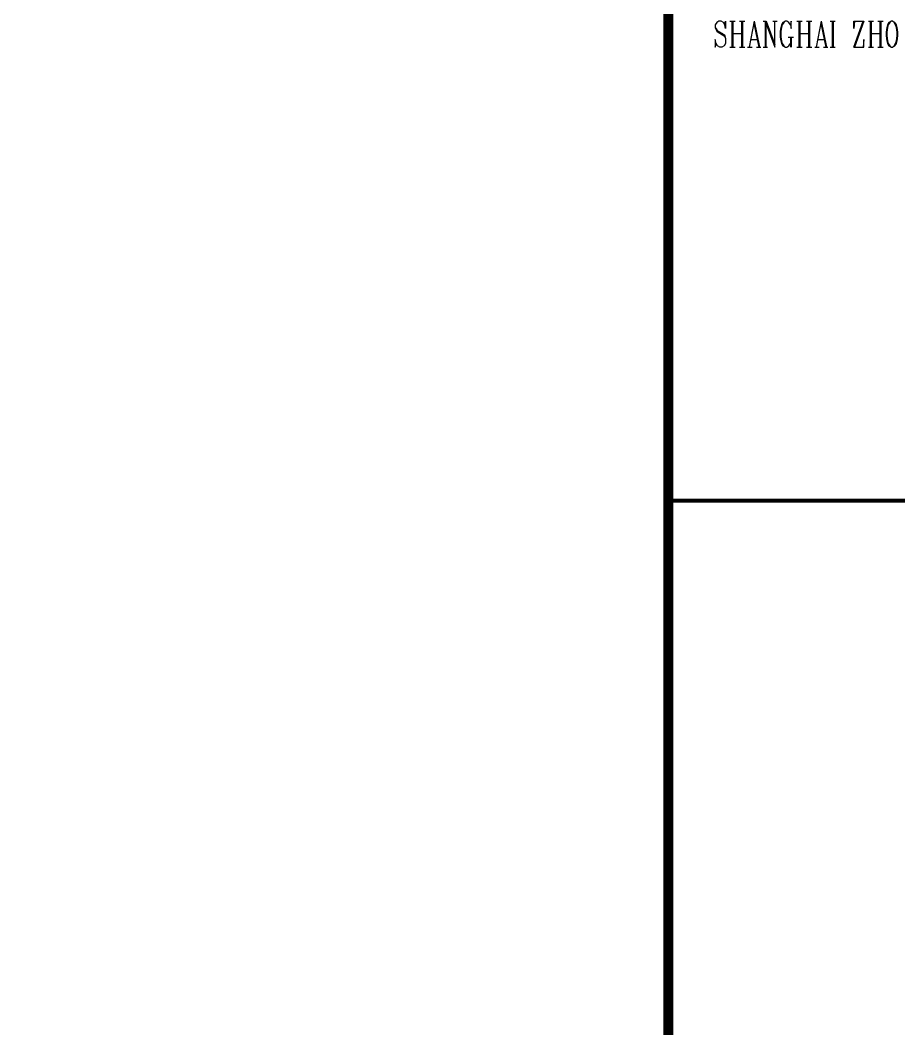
# Paper-space layout 'Layout1' of a CAD drawing. Header units: millimetres. Extents: x 0 to 841, y -74 to 594.
# Drawn here: x 715 to 776.4, y 456.1 to 526.6 of the extents above; entities that cross this region are included whole.
import ezdxf

# ---------------------------------------------------------------- set-up
doc = ezdxf.new("R2010")
doc.units = ezdxf.units.MM
for name, color, linetype in [('TB_A1$0$上海中建-图名', 7, 'Continuous'), ('TB_A1$0$上海中建-图框', 24, 'Continuous'), ('TB_A1$0$上海中建-图框字体', 11, 'Continuous')]:
    doc.layers.add(name, color=color, linetype=linetype)

# ---------------------------------------------------------------- blocks, each defined once
blk = doc.blocks.new('TB_A1$0$上海中建A1图框F版')
at = {"layer": 'TB_A1$0$上海中建-图框'}
for p, q in [((76000, 1100), (76000, 58300)), ((76060, 1100), (76060, 58300))]:
    blk.add_line(p, q, dxfattribs=at)
for points, const_width in [([(76030, 1100), (76030, 58300)], 60), ([(76060, 49300), (83000, 49300)], 30)]:
    blk.add_lwpolyline(points, dxfattribs=dict(at, const_width=const_width))
blk.add_lwpolyline([(2600, 58300), (76000, 58300), (76000, 1100), (2600, 1100)], close=True, dxfattribs=at)
at = {"layer": 'TB_A1$0$上海中建-图框字体'}
for p, q in [((76368.2, 52643.3), (76357.9, 52626.2)), ((76357.9, 52626.2), (76357.9, 52608.6)), ((76357.9, 52608.6), (76363.1, 52591.5)), ((76357.9, 52608.6), (76368.2, 52591.5)), ((76383.6, 52651.6), (76368.2, 52643.3)), ((76399, 52651.6), (76383.6, 52651.6)), ((76414.4, 52643.3), (76399, 52651.6)), ((76424.7, 52626.2), (76414.4, 52643.3)), ((76424.7, 52626.2), (76429.8, 52651.6)), ((76429.8, 52600.3), (76424.7, 52626.2)), ((76429.8, 52651.6), (76429.8, 52600.3)), ((76460.6, 52651.6), (76496.9, 52651.6)), ((76476.3, 52471.7), (76476.3, 52651.6)), ((76481.5, 52651.6), (76481.5, 52471.7)), ((76527.7, 52651.6), (76563.6, 52651.6)), ((76543.1, 52471.7), (76543.1, 52651.6)), ((76548.2, 52651.6), (76548.2, 52471.7)), ((76630.7, 52651.6), (76594.4, 52471.7)), ((76630.7, 52651.6), (76666.6, 52471.7)), ((76630.7, 52626.2), (76661.5, 52471.7)), ((76692.3, 52651.6), (76712.8, 52651.6)), ((76707.7, 52471.7), (76707.7, 52651.6)), ((76712.8, 52471.7), (76712.8, 52651.6)), ((76712.8, 52651.6), (76774.8, 52488.8)), ((76712.8, 52634.5), (76774.8, 52471.7)), ((76759.4, 52651.6), (76790.2, 52651.6)), ((76774.8, 52471.7), (76774.8, 52651.6)), ((76815.8, 52608.6), (76810.7, 52583.1)), ((76821, 52626.2), (76815.8, 52608.6)), ((76821, 52608.6), (76815.8, 52583.1)), ((76831.2, 52643.3), (76821, 52626.2)), ((76826.1, 52626.2), (76821, 52608.6)), ((76836.4, 52643.3), (76826.1, 52626.2)), ((76846.6, 52651.6), (76831.2, 52643.3)), ((76846.6, 52651.6), (76836.4, 52643.3)), ((76856.9, 52651.6), (76846.6, 52651.6)), ((76872.3, 52643.3), (76856.9, 52651.6)), ((76882.6, 52626.2), (76872.3, 52643.3)), ((76887.7, 52651.6), (76882.6, 52626.2)), ((76882.6, 52626.2), (76887.7, 52600.3)), ((76887.7, 52600.3), (76887.7, 52651.6)), ((76929.1, 52651.6), (76965.1, 52651.6)), ((76944.5, 52471.7), (76944.5, 52651.6)), ((76949.7, 52651.6), (76949.7, 52471.7)), ((76995.9, 52651.6), (77031.8, 52651.6)), ((77011.3, 52471.7), (77011.3, 52651.6)), ((77016.4, 52651.6), (77016.4, 52471.7)), ((77098.9, 52651.6), (77062.9, 52471.7)), ((77098.9, 52651.6), (77134.8, 52471.7)), ((77098.9, 52626.2), (77129.7, 52471.7)), ((77160.5, 52651.6), (77196.8, 52651.6)), ((77176.2, 52471.7), (77176.2, 52651.6)), ((77181.4, 52651.6), (77181.4, 52471.7)), ((77325.5, 52471.7), (77392.2, 52651.6)), ((77330.6, 52651.6), (77325.5, 52600.3)), ((77325.5, 52600.3), (77325.5, 52651.6)), ((77325.5, 52651.6), (77397.3, 52651.6)), ((77397.3, 52651.6), (77330.6, 52471.7)), ((77428.1, 52651.6), (77464.4, 52651.6)), ((77443.5, 52471.7), (77443.5, 52651.6)), ((77448.6, 52651.6), (77448.6, 52471.7)), ((77495.2, 52651.6), (77531.1, 52651.6)), ((77510.6, 52471.7), (77510.6, 52651.6)), ((77515.7, 52651.6), (77515.7, 52471.7)), ((77556.8, 52608.6), (77551.7, 52574.3)), ((77561.9, 52626.2), (77556.8, 52608.6)), ((77561.9, 52608.6), (77556.8, 52574.3)), ((77572.2, 52643.3), (77561.9, 52626.2)), ((77567.1, 52626.2), (77561.9, 52608.6)), ((77577.3, 52643.3), (77567.1, 52626.2)), ((77587.6, 52651.6), (77572.2, 52643.3)), ((77587.6, 52651.6), (77577.3, 52643.3)), ((77597.9, 52651.6), (77587.6, 52651.6)), ((77613.6, 52643.3), (77597.9, 52651.6)), ((77608.5, 52643.3), (77597.9, 52651.6)), ((77618.8, 52626.2), (77608.5, 52643.3)), ((77623.9, 52626.2), (77613.6, 52643.3)), ((77623.9, 52608.6), (77618.8, 52626.2)), ((77629, 52608.6), (77623.9, 52626.2)), ((77629, 52574.3), (77623.9, 52608.6)), ((77634.2, 52574.3), (77629, 52608.6)), ((76363.1, 52591.5), (76368.2, 52583.1)), ((76368.2, 52591.5), (76378.5, 52583.1)), ((76368.2, 52583.1), (76378.5, 52574.3)), ((76378.5, 52583.1), (76409.3, 52566)), ((76378.5, 52574.3), (76409.3, 52557.2)), ((76409.3, 52566), (76419.5, 52557.2)), ((76409.3, 52557.2), (76419.5, 52548.9)), ((76419.5, 52557.2), (76424.7, 52548.9)), ((76419.5, 52548.9), (76429.8, 52531.3)), ((76424.7, 52548.9), (76429.8, 52531.3)), ((76481.5, 52566), (76543.1, 52566)), ((76810.7, 52583.1), (76810.7, 52540.1)), ((76810.7, 52540.1), (76815.8, 52514.2)), ((76815.8, 52583.1), (76815.8, 52540.1)), ((76815.8, 52540.1), (76821, 52514.2)), ((76867.2, 52540.1), (76903.5, 52540.1)), ((76882.6, 52540.1), (76882.6, 52471.7)), ((76887.7, 52540.1), (76887.7, 52471.7)), ((76949.7, 52566), (77011.3, 52566)), ((77448.6, 52566), (77510.6, 52566)), ((77551.7, 52574.3), (77551.7, 52548.9)), ((77551.7, 52548.9), (77556.8, 52514.2)), ((77556.8, 52574.3), (77556.8, 52548.9)), ((77556.8, 52548.9), (77561.9, 52514.2)), ((77623.9, 52514.2), (77629, 52548.9)), ((77629, 52548.9), (77629, 52574.3)), ((77629, 52514.2), (77634.2, 52548.9)), ((77634.2, 52548.9), (77634.2, 52574.3)), ((76363.1, 52497.1), (76357.9, 52523)), ((76357.9, 52523), (76357.9, 52471.7)), ((76357.9, 52471.7), (76363.1, 52497.1)), ((76373.3, 52480), (76363.1, 52497.1)), ((76388.7, 52471.7), (76373.3, 52480)), ((76404.1, 52471.7), (76388.7, 52471.7)), ((76419.5, 52480), (76404.1, 52471.7)), ((76429.8, 52497.1), (76419.5, 52480)), ((76429.8, 52531.3), (76429.8, 52497.1)), ((76460.6, 52471.7), (76496.9, 52471.7)), ((76527.7, 52471.7), (76563.6, 52471.7)), ((76584.1, 52471.7), (76615.3, 52471.7)), ((76604.7, 52523), (76651.2, 52523)), ((76646.1, 52471.7), (76676.9, 52471.7)), ((76692.3, 52471.7), (76723.1, 52471.7)), ((76815.8, 52514.2), (76821, 52497.1)), ((76821, 52514.2), (76826.1, 52497.1)), ((76821, 52497.1), (76831.2, 52480)), ((76826.1, 52497.1), (76836.4, 52480)), ((76831.2, 52480), (76846.6, 52471.7)), ((76836.4, 52480), (76846.6, 52471.7)), ((76846.6, 52471.7), (76856.9, 52471.7)), ((76856.9, 52471.7), (76872.3, 52480)), ((76872.3, 52480), (76882.6, 52497.1)), ((76929.1, 52471.7), (76965.1, 52471.7)), ((76995.9, 52471.7), (77031.8, 52471.7)), ((77052.7, 52471.7), (77083.5, 52471.7)), ((77073.2, 52523), (77119.4, 52523)), ((77114.3, 52471.7), (77145.1, 52471.7)), ((77160.5, 52471.7), (77196.8, 52471.7)), ((77325.5, 52471.7), (77397.3, 52471.7)), ((77397.3, 52523), (77392.2, 52471.7)), ((77397.3, 52471.7), (77397.3, 52523)), ((77428.1, 52471.7), (77464.4, 52471.7)), ((77495.2, 52471.7), (77531.1, 52471.7)), ((77556.8, 52514.2), (77561.9, 52497.1)), ((77561.9, 52514.2), (77567.1, 52497.1)), ((77561.9, 52497.1), (77572.2, 52480)), ((77567.1, 52497.1), (77577.3, 52480)), ((77572.2, 52480), (77587.6, 52471.7)), ((77577.3, 52480), (77587.6, 52471.7)), ((77587.6, 52471.7), (77597.9, 52471.7)), ((77597.9, 52471.7), (77613.6, 52480)), ((77597.9, 52471.7), (77608.5, 52480)), ((77608.5, 52480), (77618.8, 52497.1)), ((77613.6, 52480), (77623.9, 52497.1)), ((77618.8, 52497.1), (77623.9, 52514.2)), ((77623.9, 52497.1), (77629, 52514.2))]:
    blk.add_line(p, q, dxfattribs=at)
blk = doc.blocks.new('TB_A1', base_point=(71770.76, 112758.286))
at = {"layer": 'TB_A1$0$上海中建-图名', "xscale": 0.01, "yscale": 0.01, "zscale": 0.01}
blk.add_blockref('TB_A1$0$上海中建A1图框F版', (0, 0), dxfattribs=at)

psp = doc.layouts.get("Layout1")

# ---------------------------------------------------------------- block references
psp.add_blockref('TB_A1', (71770.76, 112758.286))

doc.saveas('drawing.dxf')
